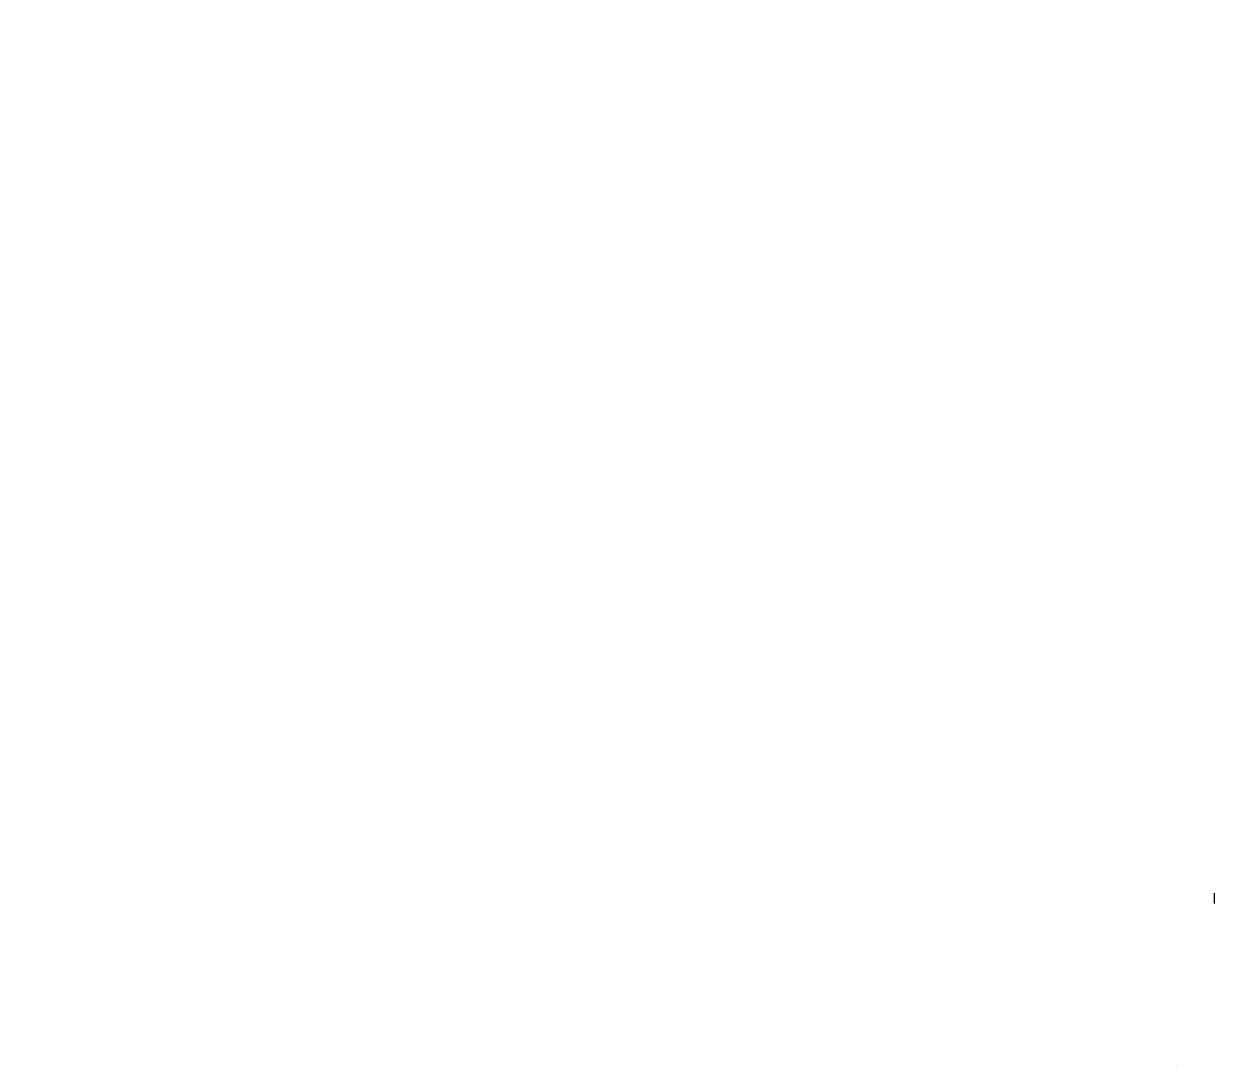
# Model space of a CAD drawing. Header units: millimetres. Extents: x 2698011 to 2856548, y 1019778 to 1210064.
# Drawn here: x 2790880.14 to 2790909.99, y 1123963.64 to 1123989.51 of the extents above; entities that cross this region are included whole.
import ezdxf

# ---------------------------------------------------------------- set-up
doc = ezdxf.new("R2010")
doc.units = ezdxf.units.MM
doc.layers.add('Bloques borde', color=9, linetype='Continuous')
doc.layers.add('Y_ CAJAS', color=9, linetype='Continuous')

# ---------------------------------------------------------------- blocks, each defined once
blk = doc.blocks.new('CO ALURA_  2500 tras 1120 CE ESQ - Inc')
at = {"layer": 'Bloques borde', "linetype": 'Continuous'}
for p, q in [((0.52916, -0.000742), (0.529159, -0.00074)), ((0.52916, -0.000742), (0.529159, -0.00074)), ((0.53009, -0.004742), (0.53009, -0.005)), ((0.53009, -0.004742), (0.53009, -0.005))]:
    blk.add_line(p, q, dxfattribs=at)
blk.add_arc((0.454238, -0.005), 0.091301, 308.33412, 346.37013, dxfattribs=at)
blk.add_arc((0.454238, -0.005), 0.091301, 308.33412, 346.37013, dxfattribs=at)

msp = doc.modelspace()

# ---------------------------------------------------------------- block references
at = {"layer": 'Y_ CAJAS', "xscale": -1000, "yscale": 1000, "zscale": 1000, "rotation": 179.9977225467084}
msp.add_blockref('CO ALURA_  2500 tras 1120 CE ESQ - Inc', (2790379.589, 1123962.969, -0.388), dxfattribs=at)

doc.saveas('drawing.dxf')
